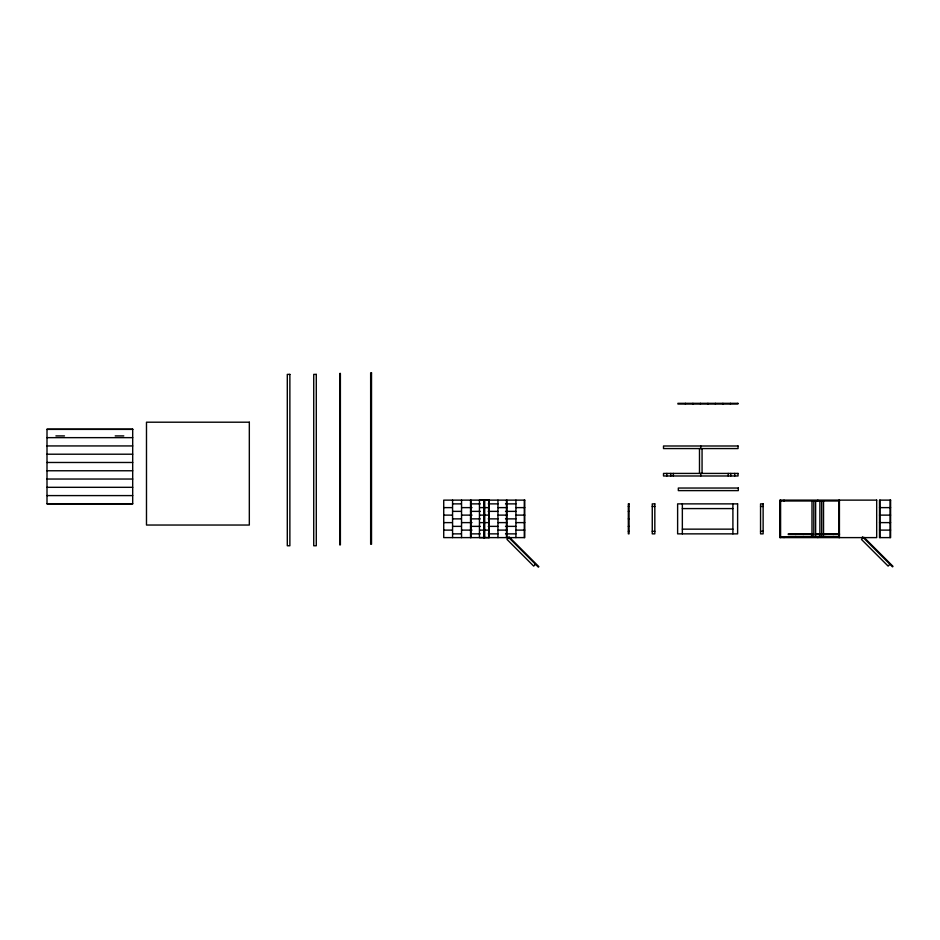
<?xml version="1.0" encoding="UTF-8"?>
<svg xmlns="http://www.w3.org/2000/svg" width="940" height="940" viewBox="0 0 940 940"><rect width="100%" height="100%" fill="white"/><g stroke="black" fill="none" stroke-linecap="round" stroke-linejoin="round"><path stroke-width="1.41" d="M484.112 537.61L484.112 500.127M484.382 537.61L484.112 533.861M484.382 500.127L484.112 503.875M479.447 537.61L479.471 500.115L489.047 500.127L489.023 537.621L479.905 537.61M483.759 537.61L484.206 500.127L484.241 537.61L483.853 522.616L479.917 522.616M484.182 537.61L484.206 500.127M484.723 537.61L484.735 500.127M488.589 507.623L489.023 537.621M508.834 537.61L507.013 539.431L533.673 566.091L535.495 564.27M863.284 537.61L861.486 539.454L888.124 566.091L889.945 564.27M47 429.38L132.693 429.38M55.907 435.913L64.484 435.913M115.209 435.913L123.786 435.913M47 437.652L132.693 437.652M47 445.936L132.693 445.936M47 454.208L132.693 454.208M47 462.48L132.693 462.48M47 470.764L132.693 470.764M47 479.036L132.693 479.036M47 487.32L132.693 487.32M47 495.591L132.693 495.591M780.588 500.985L839.35 500.985M47 503.699L132.693 503.699M452.575 503.875L461.305 503.875M470.541 503.875L480.27 503.875M488.224 503.875L497.953 503.875M505.52 503.875L515.919 503.875M628.331 506.449L629.025 506.449M652.254 506.449L654.827 506.449M760.554 506.449L763.127 506.449M443.727 507.623L452.34 507.623M461.552 507.623L472.009 507.623M498.165 507.623L506.942 507.623M516.154 507.623L524.767 507.623M879.511 507.623L890.603 507.623M682.346 508.587L732.906 508.587M452.575 511.372L461.305 511.372M470.541 511.372L480.27 511.372M488.224 511.372L497.953 511.372M505.52 511.372L515.919 511.372M628.331 511.372L629.025 511.372M443.727 515.12L452.34 515.12M461.552 515.12L472.009 515.12M498.165 515.12L506.942 515.12M516.154 515.12L524.767 515.12M879.511 515.12L890.603 515.12M452.575 518.868L461.305 518.868M470.541 518.868L480.27 518.868M488.224 518.868L497.953 518.868M505.52 518.868L515.919 518.868M628.331 518.868L629.025 518.868M443.727 522.616L452.34 522.616M461.552 522.616L472.009 522.616M498.165 522.616L506.942 522.616M516.154 522.616L524.767 522.616M879.511 522.616L890.603 522.616M452.575 526.365L461.305 526.365M470.541 526.365L480.27 526.365M488.224 526.365L497.953 526.365M505.52 526.365L515.919 526.365M628.331 526.365L629.025 526.365M682.346 529.149L732.906 529.149M443.727 530.113L452.34 530.113M461.552 530.113L472.009 530.113M498.165 530.113L506.942 530.113M516.154 530.113L524.767 530.113M879.511 530.113L890.603 530.113M628.331 531.3L629.025 531.3M652.254 531.3L654.827 531.3M760.554 531.3L763.127 531.3M452.575 533.861L461.305 533.861M470.541 533.861L480.27 533.861M488.224 533.861L497.953 533.861M505.52 533.861L515.919 533.861M812.889 533.861L788.272 533.861L788.272 534.554L812.889 534.554M815.38 533.861L820.761 533.861M822.582 533.861L839.502 533.861M815.38 534.554L820.761 534.554M822.582 534.554L839.502 534.554M780.588 536.752L839.35 536.752M489.047 500.127L489.047 507.623L479.917 507.612M479.917 515.12L488.577 515.12M488.577 522.616L483.83 522.616M479.917 530.113L488.577 530.125M864.013 537.375L893 566.362L892.518 566.844L862.474 536.799M509.081 536.893L538.855 566.667L538.373 567.149L508.599 537.375M890.11 500.127L890.11 537.61M879.993 500.127L879.993 537.61M839.42 500.127L839.42 537.61M838.938 500.127L838.938 537.61M833.263 533.861L833.263 534.554M825.755 533.861L825.755 534.554M823.534 500.973L823.534 536.752M821.713 500.973L821.713 536.752M819.891 500.973L819.891 536.752M818.258 533.861L818.258 534.554M817.847 500.127L817.847 500.985M817.847 536.752L817.847 537.61M815.626 500.985L815.626 536.752M813.817 500.985L813.817 536.752M811.995 500.985L811.995 536.752M810.762 533.861L810.762 534.554M803.265 533.861L803.265 534.554M795.769 533.861L795.769 534.554M784.031 500.127L784.031 500.985M784.031 536.752L784.031 537.61M780.588 500.127L780.588 537.61M734.716 473.419L734.716 475.981M732.906 503.875L732.906 533.861M730.768 473.419L730.768 475.981M730.404 403.331L730.404 404.012M728.206 473.419L728.206 475.981M722.895 403.331L722.895 404.012M715.399 403.331L715.399 404.012M707.902 403.331L707.902 404.012M702.062 448.568L702.062 473.419M700.782 445.995L700.782 448.568M700.782 473.419L700.782 475.981M700.406 403.331L700.406 404.012M699.489 448.568L699.489 473.419M692.909 403.331L692.909 404.012M685.413 403.331L685.413 404.012M682.346 503.875L682.346 533.861M673.357 473.419L673.357 475.981M670.784 473.419L670.784 475.981M666.848 473.419L666.848 475.981M524.285 500.127L524.285 537.61M515.919 500.127L515.919 537.61M506.942 500.127L506.942 537.61M506.472 500.127L506.472 537.61M497.953 500.127L497.953 537.61M470.999 500.127L470.999 537.61M470.541 500.127L470.541 537.61M461.552 500.127L461.552 537.61M452.575 500.127L452.575 537.61M371.512 372.851L370.654 372.851L370.654 544.236L371.512 544.236L371.512 372.851M340.386 373.486L339.704 373.486L339.704 544.883L340.386 544.883L340.386 373.486M289.873 374.379L287.299 374.379L287.299 545.764L289.873 545.764L289.873 374.379M316.287 374.379L313.725 374.379L313.725 545.764L316.287 545.764L316.287 374.379M737.9 403.331L677.916 403.331L677.916 404.012L737.9 404.012L737.9 403.331M249.323 422.201L146.487 422.201L146.487 525.037L249.323 525.037L249.323 422.201M132.693 429.204L47 429.204L47 503.875L132.693 503.875L132.693 429.204M738.041 445.995L663.511 445.995L663.511 448.568L738.041 448.568L738.041 445.995M738.041 473.419L663.511 473.419L663.511 475.981L738.041 475.981L738.041 473.419M738.311 488.036L678.327 488.036L678.327 490.61L738.311 490.61L738.311 488.036M524.767 500.127L443.727 500.127L443.727 537.61L524.767 537.61L524.767 500.127M876.691 500.127L779.73 500.127L779.73 537.61L876.691 537.61L876.691 500.127M890.603 500.127L879.511 500.127L879.511 537.61L890.603 537.61L890.603 500.127M629.025 503.875L628.331 503.875L628.331 533.861L629.025 533.861L629.025 503.875M654.827 503.875L652.254 503.875L652.254 533.861L654.827 533.861L654.827 503.875M737.618 503.875L677.623 503.875L677.623 533.861L737.618 533.861L737.618 503.875M763.127 503.875L760.554 503.875L760.554 533.861L763.127 533.861L763.127 503.875"/></g></svg>
